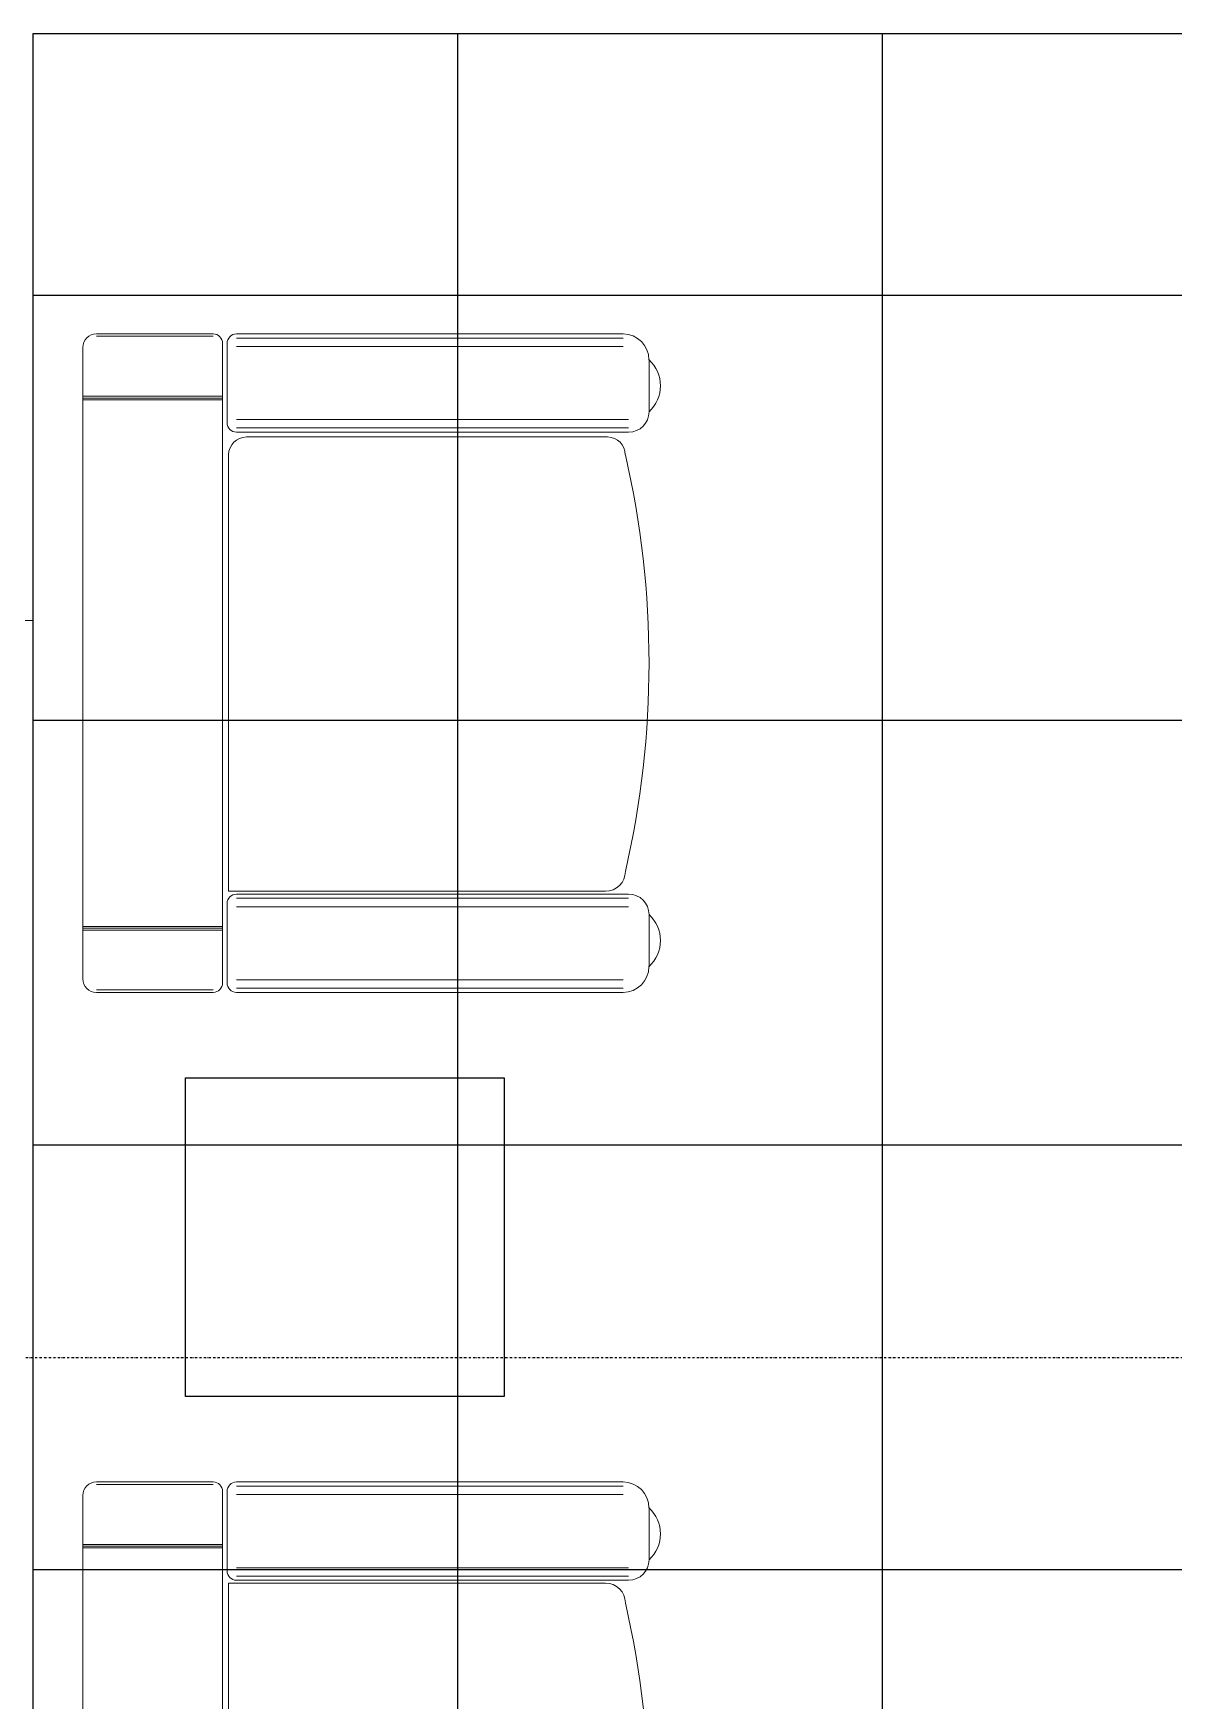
# Model space of a CAD drawing. Extents: x -12260 to 57327, y -29287 to 19916.
# Drawn here: x 8396 to 10008, y 1405 to 3760 of the extents above; entities that cross this region are included whole.
import ezdxf

# ---------------------------------------------------------------- set-up
doc = ezdxf.new("R2010")
doc.units = 0
doc.header["$LTSCALE"] = 0.25
doc.linetypes.add('DASHDOT', pattern=[25.4, 12.7, -6.35, 0, -6.35])
for name, color, linetype, lineweight in [('01-First Floor$0$Aluminum', 251, 'Continuous', 5), ('01-First Floor$0$LOADING', 253, 'Continuous', 5), ('01-First Floor$0$Walls', 251, 'Continuous', 5), ('E-LITE-CLNG-CNDT', 6, 'DASHDOT', 35), ('F-ALRM-CLNG-CNDT', 51, 'DASHDOT', 25)]:
    doc.layers.add(name, color=color, linetype=linetype, lineweight=lineweight)
doc.layers.add('01-First Floor$0$FALSE CEILING', color=251, linetype='Continuous')

# ---------------------------------------------------------------- blocks, each defined once
blk = doc.blocks.new('01-First Floor$0$single seat')
at = {"layer": '01-First Floor$0$LOADING'}
for p, q in [((-972558.1, -381684), (-972723.2, -381684)), ((-972558.1, -381687.4), (-972723.2, -381687.4)), ((-972544.8, -381697.3), (-972544.8, -382601.1)), ((-972538.5, -381697.3), (-972538.5, -381809.5)), ((-971978.9, -381684), (-972525.2, -381684)), ((-971978.9, -381689.9), (-972525.2, -381689.9)), ((-972742.2, -381703.1), (-972742.2, -382595.5)), ((-971978.9, -381701.7), (-972525.2, -381701.7)), ((-971942.2, -381720.6), (-971942.2, -381794)), ((-972544.8, -381772.1), (-972742.2, -381772.1)), ((-972544.8, -381774.6), (-972742.2, -381774.6)), ((-972544.8, -381777.1), (-972742.2, -381777.1)), ((-971971, -381805.1), (-972525.2, -381805.1)), ((-971971, -381816.9), (-972525.2, -381816.9)), ((-971971, -381822.8), (-972525.2, -381822.8)), ((-972001, -381829.5), (-972511, -381829.5)), ((-972536.4, -381854.9), (-972536.4, -382471.4)), ((-972536.4, -382471.4), (-972003.7, -382471.4)), ((-971971, -382475.4), (-972525.2, -382475.4)), ((-972538.5, -382600.9), (-972538.5, -382488.7)), ((-971971, -382481.3), (-972525.2, -382481.3)), ((-971971, -382493.1), (-972525.2, -382493.1)), ((-972544.8, -382521), (-972742.2, -382521)), ((-972544.8, -382523.6), (-972742.2, -382523.6)), ((-971942.2, -382577.6), (-971942.2, -382504.2)), ((-972544.8, -382526.1), (-972742.2, -382526.1)), ((-972558.1, -382610.8), (-972723.2, -382610.8)), ((-972558.1, -382614.2), (-972723.2, -382614.2)), ((-971978.9, -382596.4), (-972525.2, -382596.4)), ((-971978.9, -382608.3), (-972525.2, -382608.3)), ((-971978.9, -382614.2), (-972525.2, -382614.2))]:
    blk.add_line(p, q, dxfattribs=at)
for centre, radius, start, end in [((-972723.2, -381703.1), 19.1, 90, 180), ((-972558.1, -381697.3), 13.3, 0, 90), ((-972525.2, -381697.3), 13.3, 90, 180), ((-971978.9, -381720.6), 36.6, 0, 90), ((-971976, -381757.3), 49.9, 312.6462, 47.3538), ((-971971, -381794), 28.8, 270, 0), ((-972525.2, -381809.5), 13.3, 180, 270), ((-972511, -381854.9), 25.3, 90, 180), ((-972001, -381854.9), 25.3, 0, 90), ((-973252.2, -382149.1), 1310, 347.0217, 12.9783), ((-972003.7, -382443.3), 28.1, 270, 0), ((-972525.2, -382488.7), 13.3, 90, 180), ((-971971, -382504.2), 28.8, 0, 90), ((-971976, -382540.9), 49.9, 312.6462, 47.3538), ((-971978.9, -382577.6), 36.6, 270, 0), ((-972723.2, -382595.1), 19.1, 180, 270), ((-972558.1, -382600.9), 13.3, 270, 0), ((-972525.2, -382600.9), 13.3, 180, 270)]:
    blk.add_arc(centre, radius, start, end, dxfattribs=at)
blk = doc.blocks.new('01-First Floor')
at = {"layer": '01-First Floor$0$Aluminum'}
blk.add_line((8396.4, 1130.7), (8396.4, 2930.7), dxfattribs=at)
at = {"layer": '01-First Floor$0$FALSE CEILING', "linetype": 'Continuous'}
for p, q in [((8996.4, -298.6), (8996.4, 3760)), ((9596.4, -810), (9596.4, 3760)), ((8396.4, 3390), (13106, 3390)), ((8396.4, 2790), (13106, 2790)), ((8396.4, 2190), (13106, 2190)), ((8396.4, 1590), (13106, 1590))]:
    blk.add_line(p, q, dxfattribs=at)
at = {"layer": '01-First Floor$0$FALSE CEILING'}
blk.add_lwpolyline([(9507.9, -810), (8396.4, 301.4), (8396.4, 3760), (13106, 3760), (13106, -810), (9507.9, -810)], dxfattribs=at)
at = {"layer": '01-First Floor$0$FALSE CEILING', "elevation": -0.1}
blk.add_lwpolyline([(9061.6, 1834.4), (8611.6, 1834.4), (8611.6, 2284.4), (9061.6, 2284.4)], close=True, dxfattribs=at)
at = {"layer": '01-First Floor$0$LOADING', "elevation": -0.1}
blk.add_lwpolyline([(9061.6, 1834.4), (8611.6, 1834.4), (8611.6, 2284.4), (9061.6, 2284.4)], close=True, dxfattribs=at)
at = {"layer": '01-First Floor$0$Walls'}
for p, q in [((8396.4, 2930.7), (8396.4, 3760)), ((8396.4, 3760), (12026, 3760)), ((8396.4, 2930.7), (8296.4, 2930.7))]:
    blk.add_line(p, q, dxfattribs=at)
at = {"layer": '01-First Floor$0$LOADING'}
blk.add_blockref('01-First Floor$0$single seat', (981208.7, 385019.4, -0.1), dxfattribs=at)
at = {"layer": '01-First Floor$0$LOADING', "xscale": -1, "rotation": 180}
blk.add_blockref('01-First Floor$0$single seat', (981208.7, -380900.6, -0.1), dxfattribs=at)

msp = doc.modelspace()

# ---------------------------------------------------------------- linework, layer by layer
at = {"layer": 'F-ALRM-CLNG-CNDT'}
msp.add_lwpolyline([(5951.1, 2774.1), (5951.1, 1989.3, 0.414214), (6051.1, 1889.3), (10285, 1889.3)], format="xyb", dxfattribs=at)

# ---------------------------------------------------------------- block references
at = {"layer": 'E-LITE-CLNG-CNDT'}
msp.add_blockref('01-First Floor', (0, 0), dxfattribs=at)

doc.saveas('drawing.dxf')
